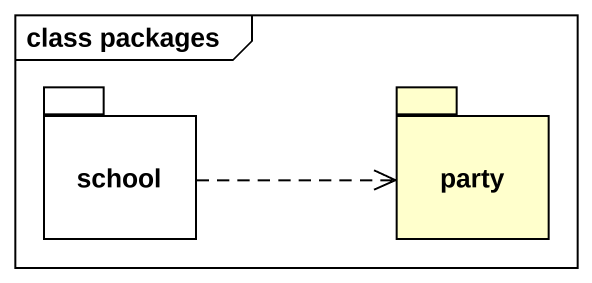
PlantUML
@startuml
mainframe class packages
package school {
}
package party #FFFFCC {
}
school .right.> party
@enduml
